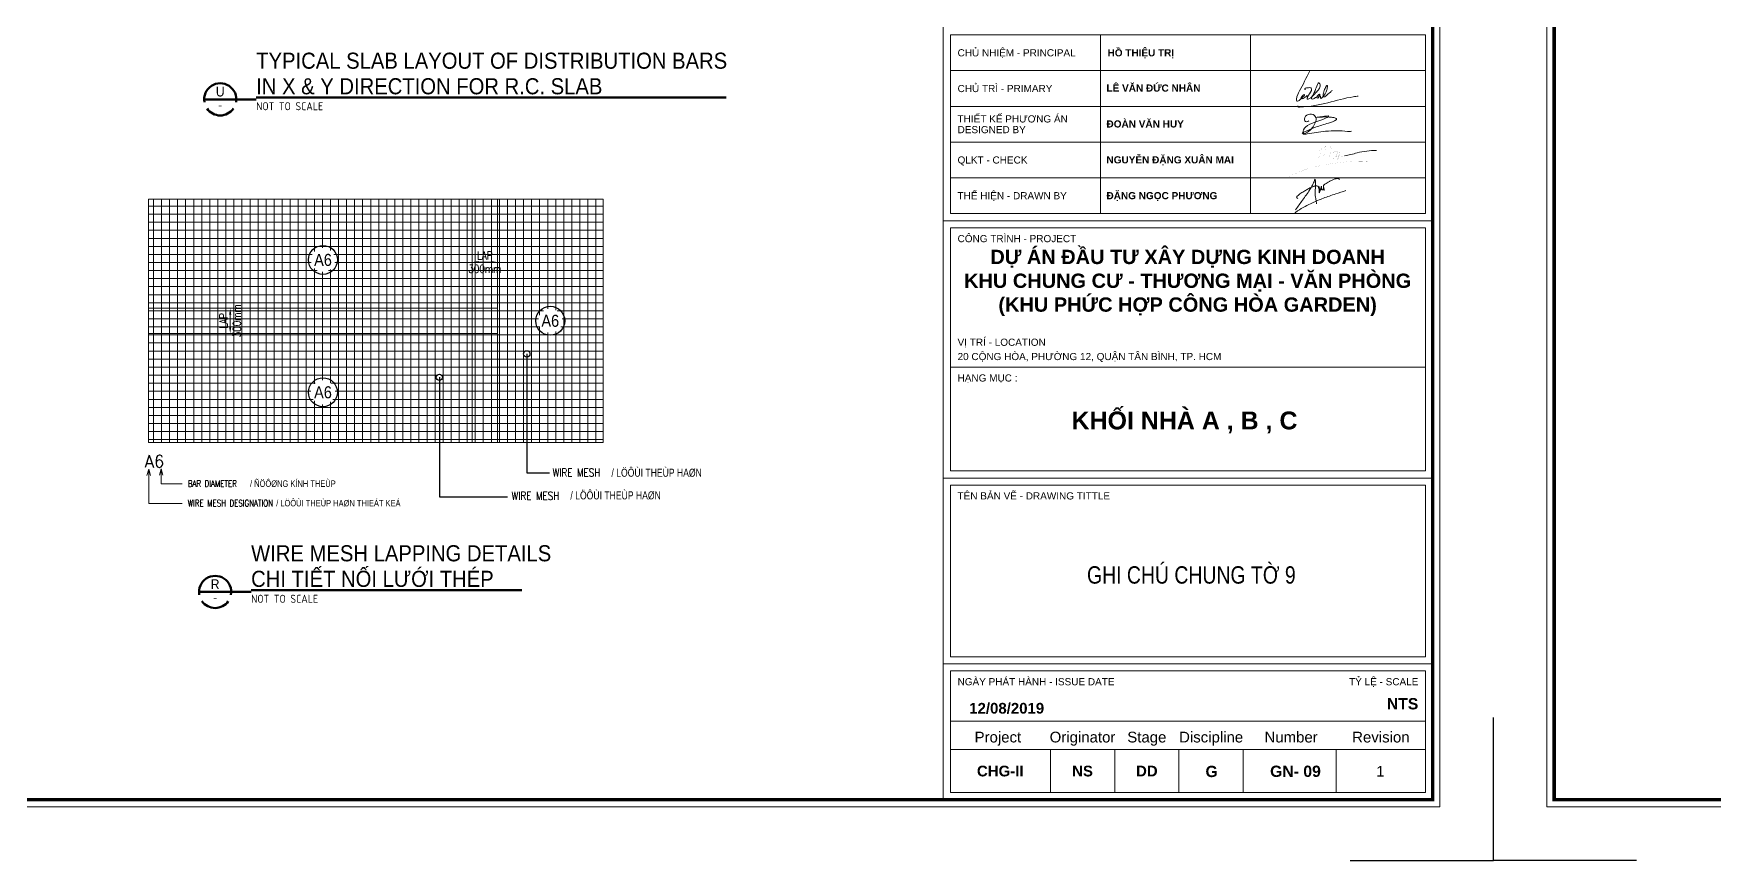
# Model space of a CAD drawing. Header units: millimetres. Extents: x -88960 to 836140, y 175458 to 320791.
# Drawn here: x 627075 to 674126, y 175458 to 198594 of the extents above; entities that cross this region are included whole.
import ezdxf
from ezdxf.enums import TextEntityAlignment as Align

# ---------------------------------------------------------------- set-up
doc = ezdxf.new("R2010")
doc.units = ezdxf.units.MM
doc.header["$LTSCALE"] = 1000
doc.layers.get('0').update_dxf_attribs({"linetype": 'CONTINUOUS'})
doc.layers.get('DEFPOINTS').update_dxf_attribs({"linetype": 'CONTINUOUS'})
for name, color, linetype, lineweight in [('Ap0102_dim', 145, 'CONTINUOUS', 25), ('Ap0104_leader', 145, 'CONTINUOUS', 25), ('Ap0202_T', 141, 'CONTINUOUS', 25), ('Ap0205_T', 253, 'CONTINUOUS', 50), ('Ap0310_PSS', 130, 'CONTINUOUS', 18), ('Ap0311_H', 8, 'CONTINUOUS', 15), ('Ap0314_Kh', 253, 'CONTINUOUS', 15), ('Ap0402_Reinf.S', 6, 'CONTINUOUS', 35), ('CHG_XX_Khung ten$0$TEXT', 7, 'CONTINUOUS', 15)]:
    doc.layers.add(name, color=color, linetype=linetype, lineweight=lineweight)
doc.styles.add('Ap_Vni-helve', font='VHELVEN_0.TTF', dxfattribs={"width": 0.8, "height": 1})
doc.styles.add('ARC8', font='simplex', dxfattribs={"width": 0.8})
doc.styles.add('Arial - Bold', font='arialbd.ttf', dxfattribs={"height": 2.5})
doc.styles.add('CHG_XX_Khung ten$0$A1 BORDER$0$ARIAL', font='arial.ttf')
doc.styles.add('CHG_XX_Khung ten$0$A1 BORDER$0$Arial - Bold', font='arialbd.ttf', dxfattribs={"height": 2.5})
doc.styles.add('CHG_XX_Khung ten$0$arial', font='arial.ttf')
doc.styles.add('CHG_XX_Khung ten$0$Arial - Bold', font='arialbd.ttf')
doc.styles.add('CHG_XX_Khung ten$0$title block pccc$0$ARIAL', font='arial.ttf')
doc.styles.add('CHG_XX_Khung ten$0$title block pccc$0$Arial - Bold', font='arialbd.ttf', dxfattribs={"height": 2.5})
doc.styles.add('romans', font='romans.shx', dxfattribs={"width": 0.8})
doc.styles.add('S-TEXT18', font='ISOCP.shx')
doc.styles.add('S-TEXT25', font='VN_VNI.shx', dxfattribs={"width": 0.85})
doc.styles.add('S-TEXT35', font='VHELVEN_0.TTF', dxfattribs={"width": 0.9})
doc.styles.add('S-TEXT50', font='VHELVEN_0.TTF', dxfattribs={"width": 0.9})
doc.styles.add('Text Chuan', font='1.shx', dxfattribs={"width": 0.8})
doc.dimstyles.new('TL 20', dxfattribs={"dimscale": 0, "dimtxt": 250, "dimasz": 200, "dimexe": 100, "dimexo": 200, "dimgap": 100, "dimtad": 1, "dimdec": 1, "dimlfac": 0.2, "dimdsep": 46, "dimtxsty": 'romans', "dimcen": 200, "dimdle": 100, "dimclrd": 256, "dimclre": 256, "dimclrt": 1, "dimaunit": 1, "dimadec": 0, "dimazin": 0, "dimtfac": 1, "dimtdec": 1, "dimtix": 1, "dimtmove": 2, "dimatfit": 3, "dimldrblk": 'OPEN30', "dimfxl": 1, "dimtolj": 1, "dimtzin": 0, "dimarcsym": 0})

# ---------------------------------------------------------------- blocks, each defined once
blk = doc.blocks.new('*D132')
at = {"layer": 'Ap0102_dim', "lineweight": -2, "transparency": 16777216}
for p, q in [((1011788, 304185), (1010457, 304185)), ((1010557, 303596), (1010557, 303985)), ((1011788, 303396), (1010457, 303396))]:
    blk.add_line(p, q, dxfattribs=at)
at = {"layer": 'Ap0102_dim', "transparency": 16777216}
for points in [[(1010524, 303985), (1010590, 303985), (1010557, 304185)], [(1010524, 303596), (1010590, 303596), (1010557, 303396)]]:
    blk.add_solid(points, dxfattribs=at)
at = {"layer": 'DEFPOINTS', "color": 0, "transparency": 16777216}
for p in [(1010557, 304185), (1011988, 304185), (1011988, 303396)]:
    blk.add_point(p, dxfattribs=at)
at = {"layer": 'Ap0102_dim', "color": 7, "transparency": 16777216, "insert": (1010557, 303790), "char_height": 250, "attachment_point": 5, "rotation": 90, "style": 'romans'}
blk.add_mtext('\\A1;LAP\\P300mm', dxfattribs=at)
blk = doc.blocks.new('_Open30')
at = {"color": 0, "linetype": 'ByBlock', "lineweight": -2}
for p, q in [((-1, 0.27), (0, 0)), ((0, 0), (-1, -0.27)), ((0, 0), (-1, 0))]:
    blk.add_line(p, q, dxfattribs=at)
blk = doc.blocks.new('*D133')
at = {"layer": 'Ap0102_dim', "lineweight": -2, "transparency": 16777216}
for p, q in [((1018080, 306305), (1018080, 305512)), ((1018663, 305612), (1018280, 305612)), ((1018863, 305812), (1018863, 305712))]:
    blk.add_line(p, q, dxfattribs=at)
at = {"layer": 'Ap0102_dim', "transparency": 16777216}
for points in [[(1018280, 305646), (1018280, 305579), (1018080, 305612)], [(1018663, 305646), (1018663, 305579), (1018863, 305612)]]:
    blk.add_solid(points, dxfattribs=at)
at = {"layer": 'DEFPOINTS', "color": 0, "transparency": 16777216}
for p in [(1018080, 306505), (1018080, 305612), (1018863, 305612)]:
    blk.add_point(p, dxfattribs=at)
at = {"layer": 'Ap0102_dim', "color": 7, "transparency": 16777216, "insert": (1018471, 305612), "char_height": 250, "attachment_point": 5, "style": 'romans'}
blk.add_mtext('\\A1;LAP\\P300mm', dxfattribs=at)
blk = doc.blocks.new('BEAM_CODE')
at = {"layer": 'Ap0202_T'}
blk.add_circle((0, 0), 3, dxfattribs=at)
at = {"layer": 'Ap0202_T', "style": 'S-TEXT35', "width": 0.9}
blk.add_attdef('BC', text='', height=2.5, dxfattribs=at).set_placement((0, 0), align=Align.MIDDLE_CENTER)
blk = doc.blocks.new('*U40')
at = {"color": 0}
blk.add_line((-5, 0), (11.18, 0), dxfattribs=at)
for start_param, end_param in [(6.107277, 9.600681), (10.037379, 11.953764)]:
    blk.add_ellipse((0, 0), major_axis=(5, 0), ratio=1, start_param=start_param, end_param=end_param, dxfattribs=at)
at = {"layer": 'Ap0202_T', "style": 'S-TEXT35', "width": 0.9}
blk.add_attdef('TAG_AN', text='', height=3, dxfattribs=at).set_placement((0, 0), align=Align.BOTTOM_CENTER)
at = {"layer": 'Ap0202_T', "style": 'S-TEXT18'}
blk.add_attdef('C/REF', text='', height=2, dxfattribs=at).set_placement((0, -0.88), align=Align.TOP_CENTER)
blk.add_attdef('SSCALE', text='', height=2.5, dxfattribs=at).set_placement((11.18, -0.88), align=Align.TOP_LEFT)
at = {"layer": 'Ap0205_T', "style": 'S-TEXT50', "width": 0.9}
for tag, p in [('TITLE_ABOVE', (11.18, 9.51)), ('TITLE_BELOW', (11.18, 1.57))]:
    blk.add_attdef(tag, p, '', height=5, dxfattribs=at)
blk = doc.blocks.new('sfdsfdg')
at = {"layer": 'Ap0205_T', "xscale": 100, "yscale": 100, "zscale": 100}
blk.add_blockref('*U40', (-1813.4, -16666.3), dxfattribs=at).add_auto_attribs({'TITLE_ABOVE': 'TYPICAL SLAB LAYOUT OF DISTRIBUTION BARS ', 'TITLE_BELOW': '%%UIN X & Y DIRECTION FOR R.C. SLAB                      ', 'SSCALE': 'NOT TO SCALE', 'C/REF': '-', 'TAG_AN': 'U'})
blk = doc.blocks.new('TENBANVE100')
at = {"layer": 'Ap0314_Kh', "style": 'Ap_Vni-helve', "width": 0.8}
blk.add_attdef('TIENGANH100', text='', height=540, dxfattribs=at).set_placement((0, 507), align=Align.CENTER)
at = {"layer": 'Ap0314_Kh', "color": 243, "style": 'Ap_Vni-helve', "width": 0.8}
blk.add_attdef('TIENGVIET100', text='', height=540, dxfattribs=at).set_placement((0, -507), align=Align.CENTER)
blk = doc.blocks.new('CHG_XX_Khung ten')
for p, q in [((687, 577), (687, 17)), ((687, 179), (824, 179)), ((687, 107), (824, 107)), ((687, 55), (824, 55))]:
    blk.add_line(p, q)
at = {"color": 9, "linetype": 'Continuous'}
for p, q in [((731, 231), (731, 181)), ((773, 231), (773, 181))]:
    blk.add_line(p, q, dxfattribs=at)
at = {"linetype": 'Continuous'}
for p, q in [((689, 39), (822, 39)), ((716.98, 31), (716.98, 19)), ((734.98, 31), (734.98, 19)), ((752.98, 31), (752.98, 19)), ((770.98, 31), (770.98, 19)), ((797, 31), (797, 19))]:
    blk.add_line(p, q, dxfattribs=at)
blk.add_lwpolyline([(15, 579), (826, 579), (826, 15), (15, 15)], close=True)
at = {"color": 4, "linetype": 'Continuous', "const_width": 1}
blk.add_lwpolyline([(17, 577), (824, 577), (824, 17), (17, 17)], close=True, dxfattribs=at)
at = {"color": 9, "linetype": 'Continuous'}
for points in [[(822, 221), (689, 221), (689, 231), (822, 231)], [(822, 211), (689, 211), (689, 221), (822, 221)], [(822, 201), (689, 201), (689, 211), (822, 211)], [(822, 191), (689, 191), (689, 201), (822, 201)], [(822, 181), (689, 181), (689, 191), (822, 191)]]:
    blk.add_lwpolyline(points, close=True, dxfattribs=at)
blk.add_lwpolyline([(822, 211), (689, 211), (822, 211)], dxfattribs=at)
at = {"linetype": 'Continuous'}
for points in [[(689, 177), (822, 177), (822, 138), (689, 138)], [(689, 109), (822, 109), (822, 138), (689, 138)], [(689, 105), (822, 105), (822, 57), (689, 57)], [(689, 53), (822, 53), (822, 31), (689, 31)], [(822, 19), (689, 19), (689, 31), (822, 31)]]:
    blk.add_lwpolyline(points, close=True, dxfattribs=at)
at = {"color": 1}
for points in [[(785.63, 182.08), (787.56, 184.76), (789.61, 187.7), (790.35, 188.98), (790.79, 189.92), (791.06, 190.59), (791.21, 189.09), (791.18, 188.31), (791.14, 187.75), (791.09, 186.47), (791.21, 185.58), (791.42, 184.31), (791.51, 183.99), (791.51, 183.74)], [(786.29, 185.19), (785.86, 185.61), (786.06, 185.86), (787.11, 186.7), (788.17, 187.35), (789.1, 187.9), (790.12, 188.41), (790.69, 188.61), (791.04, 188.74), (791.47, 188.79), (791.73, 188.72), (791.92, 188.61), (792.08, 188.33), (792.16, 188.06), (792.21, 187.84), (792.21, 187.27), (792.2, 187.05), (792.23, 186.85), (792.39, 187.1), (792.48, 187.84), (792.46, 188.12), (792.44, 188.61), (792.46, 188.03), (792.53, 187.67), (792.73, 187.74), (792.86, 187.87), (792.9, 188.09), (792.9, 188.28), (792.87, 188.7), (792.91, 188.19), (792.93, 187.79), (792.94, 187.69), (793.11, 187.61), (793.31, 187.73), (793.45, 187.93), (793.48, 188.22), (793.48, 188.64), (793.48, 189.05), (793.48, 188.49), (793.56, 187.84), (793.63, 187.45), (793.48, 188.6), (793.51, 188.92), (794.2, 189.45), (794.72, 189.76), (795.44, 190.17), (796.2, 190.5), (796.65, 190.69), (797.26, 190.79), (797.77, 190.74), (797.95, 190.55)], [(785.43, 181.21), (786.17, 181.73), (788.31, 183), (790.34, 184), (791.77, 184.64), (795.08, 185.91), (796.87, 186.5), (799.7, 187.42)]]:
    blk.add_spline(points, degree=3, dxfattribs=at)
at = {"layer": 'CHG_XX_Khung ten$0$TEXT', "color": 1}
blk.add_lwpolyline([(801.29, 204.04, -0.124137), (800.16, 204.02, 0.028888), (797.25, 204.19, 0.026156), (793.98, 204.04, 0.007061), (788.86, 203.28, -0.091769), (787.85, 203.27, -0.25841), (787.51, 203.62, -0.039719), (788.28, 204, -0.004242), (791.23, 205.18, -0.019244), (794.8, 206.31, 0.094204), (797.02, 207.28, 0.504882), (796.98, 207.63, 0.07616), (796.3, 207.87, 0.041135), (794.97, 208.03, 0.034641), (791.34, 207.9, 0.01407), (792.8, 208.12, 0.003668), (794.71, 208.36, -0.800617), (794.79, 208.18, -0.093248), (793.21, 207.32, 0.020479), (791.05, 206.59, 0.096842), (788.38, 205.18, 0.259163), (787.77, 203.63, 0.564182), (788.17, 203.39, 0.087383), (789.69, 204.36, 0.156422), (791.35, 207.23, 0.228987), (790.91, 208.45, 0.272068), (789.19, 208.76, 0.293527), (788.08, 207.43, 0.171419), (788.25, 206.94, 0.281707), (788.69, 206.7, 0.217513), (789.34, 206.92)], format="xyb", dxfattribs=at)
at = {"layer": 'CHG_XX_Khung ten$0$TEXT', "color": 1, "const_width": 0.0121}
for points in [[(791.6, 198.34, 0.143835), (794.1, 199.89, -0.075685), (793.5, 197.02, -0.172299), (794.95, 199.92, -0.299798), (795.6, 198.96, -0.170508), (795.36, 197.75, 0.168316), (795.11, 197.03)], [(791.95, 196.04, -0.054469), (792.33, 197.1, 0.103257), (792.78, 199.38)], [(797.47, 197.92, 0.401177), (797.3, 198.32, 0.483935), (795.9, 197.43, 0.196997), (796.02, 196.61, 0.296639), (796.38, 196.53, 0.183057), (797.12, 197.39)], [(797.48, 198.09, 0.142769), (797.07, 197.1, 0.220826), (797.29, 196.56, 0.106687), (798.07, 198.16, 0.181562), (797.64, 197.4, -0.039872), (797.25, 196.09, -0.060225), (798.09, 197.69, 0.017174), (797.52, 196.45, -0.149286), (799.3, 197.16)], [(806.31, 195.73, -0.026807), (805.12, 195.66, 0.027369), (800.25, 195.52, 0.022423), (795.26, 194.89, 0.038275), (791.04, 194.04, 0.053272), (785.95, 192.37, 0.118692), (783.44, 190.96)]]:
    blk.add_lwpolyline(points, format="xyb", dxfattribs=at)
at = {"layer": 'CHG_XX_Khung ten$0$TEXT', "color": 1}
for centre, radius, start, end in [((793.37, 230.45), 33.81, 280.1185, 286.3373), ((808.51, 174.85), 23.83, 90.5448, 103.6788)]:
    blk.add_arc(centre, radius, start, end, dxfattribs=at)
for points in [[(789.62, 220.97), (786.72, 215.31), (785.87, 213.03), (785.94, 212.46), (786.42, 212.53), (787.18, 213.24), (787.77, 213.73), (788.12, 214.16), (788.07, 214.29), (787.94, 214.27), (787.28, 213.56), (787.2, 213.33), (787.26, 213.21), (787.44, 213.16), (787.7, 213.23), (788.87, 214.02)], [(788.4, 215.73), (788.18, 215.82), (788.21, 216), (788.32, 216.07), (788.7, 216.16), (789.23, 216.24), (789.76, 216.24), (790.01, 216.08), (790.1, 215.79), (790.05, 215.41), (788.96, 213.65), (788.88, 213.4), (788.88, 213.13), (789, 213.02), (789.17, 213.01), (789.51, 213.17), (790.77, 214.27), (791.67, 215.27), (792.3, 216.07), (792.5, 216.66), (792.49, 217.11), (792.33, 217.45), (792.13, 217.58), (791.94, 217.52), (791.73, 217.16), (790.12, 213.5), (790.04, 213.21), (790.14, 213.12), (791.53, 213.7), (792.32, 214.06), (792.42, 214.24), (792.36, 214.39), (792.17, 214.35), (791.86, 214.12), (791.68, 213.82), (791.57, 213.47), (791.67, 213.35), (791.96, 213.42), (792.51, 213.89), (792.61, 213.78), (792.55, 213.52), (792.61, 213.3), (792.77, 213.25), (793.05, 213.46), (794.1, 214.86), (794.42, 215.85), (794.57, 216.45), (794.53, 216.83), (794.42, 216.89), (794.27, 216.8), (794.14, 216.57), (793.62, 215.47), (793.41, 214.74), (793.36, 214.18), (793.41, 213.82), (793.56, 213.67), (793.77, 213.71), (794.19, 213.99), (795.35, 214.98), (795.89, 215.51)], [(786.22, 211.12), (786.28, 210.87), (786.71, 210.78), (801.78, 213.69), (803.18, 213.88)]]:
    blk.add_spline(points, degree=3, dxfattribs=at)
at = {"layer": 'DEFPOINTS', "color": 1, "ltscale": 2}
for points in [[(40.06, 0), (0, 0), (0, 40)], [(800.94, 0), (841, 0), (841, 40)]]:
    blk.add_lwpolyline(points, dxfattribs=at)
for s, height, style, p in [('CHỦ NHIỆM - PRINCIPAL', 2, 'CHG_XX_Khung ten$0$title block pccc$0$ARIAL', (691, 226)), ('HỒ THIỆU TRỊ', 2, 'CHG_XX_Khung ten$0$title block pccc$0$Arial - Bold', (733, 226)), ('CHỦ TRÌ - PRIMARY', 2, 'CHG_XX_Khung ten$0$title block pccc$0$ARIAL', (691, 216)), ('LÊ VĂN ĐỨC NHÂN', 2.0073, 'CHG_XX_Khung ten$0$Arial - Bold', (732.68, 216.13)), ('THIẾT KẾ PHƯƠNG ÁN', 2, 'CHG_XX_Khung ten$0$title block pccc$0$ARIAL', (691, 207.5)), ('ĐOÀN VĂN HUY', 2.0073, 'CHG_XX_Khung ten$0$Arial - Bold', (732.68, 206.09)), ('DESIGNED BY', 2, 'CHG_XX_Khung ten$0$title block pccc$0$ARIAL', (691, 204.5)), ('NGUYỄN ĐẶNG XUÂN MAI', 2.0073, 'CHG_XX_Khung ten$0$Arial - Bold', (732.68, 196.05)), ('QLKT - CHECK', 2, 'CHG_XX_Khung ten$0$title block pccc$0$ARIAL', (691, 196)), ('THỂ HIỆN - DRAWN BY', 2, 'CHG_XX_Khung ten$0$title block pccc$0$ARIAL', (691, 186)), ('ĐẶNG NGỌC PHƯƠNG', 2.0073, 'CHG_XX_Khung ten$0$Arial - Bold', (732.68, 186.02)), ('CÔNG TRÌNH - PROJECT', 2, 'CHG_XX_Khung ten$0$A1 BORDER$0$ARIAL', (691, 174)), ('VỊ TRÍ - LOCATION', 2, 'CHG_XX_Khung ten$0$A1 BORDER$0$ARIAL', (691, 145)), ('20 CỘNG HÒA, PHƯỜNG 12, QUẬN TÂN BÌNH, TP. HCM', 2, 'CHG_XX_Khung ten$0$A1 BORDER$0$ARIAL', (691, 141)), ('HẠNG MỤC :', 2, 'CHG_XX_Khung ten$0$A1 BORDER$0$ARIAL', (691, 135)), ('TÊN BẢN VẼ - DRAWING TITTLE', 2, 'CHG_XX_Khung ten$0$A1 BORDER$0$ARIAL', (691, 102)), ('NGÀY PHÁT HÀNH - ISSUE DATE', 2, 'CHG_XX_Khung ten$0$A1 BORDER$0$ARIAL', (691, 50))]:
    blk.add_text(s, height=height, dxfattribs=dict(style=style)).set_placement(p, align=Align.MIDDLE_LEFT)
at = {"style": 'CHG_XX_Khung ten$0$A1 BORDER$0$ARIAL'}
blk.add_text('TỶ LỆ - SCALE', height=2, dxfattribs=at).set_placement((820, 50), align=Align.MIDDLE_RIGHT)
for s, style, p in [('12/08/2019', 'CHG_XX_Khung ten$0$A1 BORDER$0$Arial - Bold', (704.75, 42.57)), ('Project', 'CHG_XX_Khung ten$0$A1 BORDER$0$ARIAL', (702.28, 34.5)), ('Originator', 'CHG_XX_Khung ten$0$A1 BORDER$0$ARIAL', (725.98, 34.5)), ('Stage', 'CHG_XX_Khung ten$0$A1 BORDER$0$ARIAL', (743.98, 34.5)), ('Discipline', 'CHG_XX_Khung ten$0$A1 BORDER$0$ARIAL', (761.98, 34.5)), ('Number', 'CHG_XX_Khung ten$0$A1 BORDER$0$ARIAL', (784.37, 34.5)), ('Revision', 'CHG_XX_Khung ten$0$A1 BORDER$0$ARIAL', (809.5, 34.5)), ('CHG-II', 'CHG_XX_Khung ten$0$A1 BORDER$0$Arial - Bold', (702.94, 25)), ('NS', 'CHG_XX_Khung ten$0$A1 BORDER$0$Arial - Bold', (725.98, 25)), ('DD', 'CHG_XX_Khung ten$0$A1 BORDER$0$Arial - Bold', (743.98, 25)), ('1', 'CHG_XX_Khung ten$0$arial', (809.36, 24.93))]:
    blk.add_text(s, height=3, dxfattribs=dict(style=style)).set_placement(p, align=Align.MIDDLE_CENTER)
at = {"attachment_point": 2, "style": 'CHG_XX_Khung ten$0$A1 BORDER$0$Arial - Bold'}
for s, insert, char_height, width in [('DỰ ÁN ĐẦU TƯ XÂY DỰNG KINH DOANH\\PKHU CHUNG CƯ - THƯƠNG MẠI - VĂN PHÒNG\\P(KHU PHỨC HỢP CÔNG HÒA GARDEN)', (755.4, 170.88), 4, 159.8745), ('KHỐI NHÀ A , B , C', (754.52, 125.61), 5, 104.1229)]:
    blk.add_mtext(s, dxfattribs=dict(at, insert=insert, char_height=char_height, width=width))
blk = doc.blocks.new('RRRRRRRRRR')
at = {"layer": 'Ap0311_H'}
h = blk.add_hatch(dxfattribs=at)
h.set_pattern_fill('NET', color=256, scale=2000, style=0)
h.set_pattern_definition([(0, (-34472.07, -16670.32), (0, 250), []), (90, (-34472.07, -16670.32), (-250, 2e-14), [])])
h.paths.add_polyline_path([(10061, 4175.68), (10061, 7562.5), (0, 7562.5), (0, 4175.68)])
h.paths.add_polyline_path([(5046.87, 5671.87, -1), (5796.87, 5671.87, -1)], flags=16)
h.paths.add_polyline_path([(10061, 3386.82), (10061, 4175.68), (0, 4175.68), (0, 3386.82)])
h.paths.add_polyline_path([(0, 3386.82), (0, 0), (9037.45, 0), (9037.45, 1923.42, -0.41421356), (8937.45, 2023.42, -1), (9137.45, 2023.42, -0.41421356), (9037.45, 1923.42), (9037.45, 0), (10061, 0), (10061, 3386.82)])
h.paths.add_polyline_path([(5796.87, 1559.12, -1), (5046.87, 1559.12, -1)], flags=16)
h.paths.add_polyline_path([(10061, 4175.68), (10843.75, 4175.68), (10843.75, 7562.5), (10061, 7562.5)])
h.paths.add_polyline_path([(10061, 3386.82), (10843.75, 3386.82), (10843.75, 4175.68), (10061, 4175.68)])
h.paths.add_polyline_path([(10843.75, 3386.82), (10061, 3386.82), (10061, 0), (10843.75, 0)])
h.paths.add_polyline_path([(11853.72, 2751.55, -0.41421356), (11753.72, 2651.55), (11753.72, 0), (14125, 0), (14125, 7562.5), (10843.75, 7562.5), (10843.75, 0), (11753.72, 0), (11753.72, 2651.55, -0.41421356), (11653.72, 2751.55, -1)])
h.paths.add_polyline_path([(12109.37, 3781.25, -1), (12859.37, 3781.25, -1)], flags=16)
h.paths.add_polyline_path([(2142.36, 3180.65), (2142.36, 4381.85), (2934.03, 4381.85), (2934.03, 3180.65)], flags=9)
h.paths.add_polyline_path([(9851.78, 5999.09), (11052.97, 5999.09), (11052.97, 5207.42), (9851.78, 5207.42)], flags=9)
h.paths.add_polyline_path([(5038.84, 5390.62), (5804.91, 5390.62), (5804.91, 5953.12), (5038.84, 5953.12)], flags=24)
h.paths.add_polyline_path([(5038.84, 1277.87), (5804.91, 1277.87), (5804.91, 1840.37), (5038.84, 1840.37)], flags=24)
h.paths.add_polyline_path([(12101.34, 3500), (12867.41, 3500), (12867.41, 4062.5), (12101.34, 4062.5)], flags=24)
at = {"layer": 'Ap0104_leader'}
for p, q in [((11753.72, 2751.55), (11753.72, -943.35)), ((9037.45, 2033.68), (9037.45, -1690.47)), ((11753.72, -943.35), (12461.83, -943.35)), ((9037.45, -1690.47), (11158.41, -1690.47))]:
    blk.add_line(p, q, dxfattribs=at)
for centre in [(11753.72, 2751.55), (9037.45, 2023.42)]:
    blk.add_circle(centre, 100, dxfattribs=at)
at = {"layer": 'Ap0310_PSS'}
for p, q in [((10061, 7562.5), (10061, 0)), ((10843.75, 7562.5), (10843.75, 0)), ((0, 4175.68), (10843.75, 4175.68)), ((0, 3386.82), (10843.75, 3386.82))]:
    blk.add_line(p, q, dxfattribs=at)
at = {"layer": 'Ap0310_PSS', "flags": 128}
blk.add_lwpolyline([(14125, 0), (0, 0), (0, 7562.5), (14125, 7562.5)], close=True, dxfattribs=at)
at = {"layer": 'Ap0104_leader'}
ref = blk.add_blockref('BEAM_CODE', (5421.87, 5671.87), dxfattribs=dict(at, xscale=150, yscale=150, zscale=150))
ref.add_attrib('BC', 'A6', dxfattribs={"layer": 'Ap0202_T', "height": 375, "style": 'S-TEXT25', "width": 0.9}).set_placement((5421.87, 5671.87), align=Align.MIDDLE_CENTER)
ref = blk.add_blockref('BEAM_CODE', (12484.37, 3781.25), dxfattribs=dict(at, xscale=150, yscale=150, zscale=150))
ref.add_attrib('BC', 'A6', dxfattribs={"layer": 'Ap0202_T', "height": 375, "style": 'S-TEXT25', "width": 0.9}).set_placement((12484.37, 3781.25), align=Align.MIDDLE_CENTER)
ref = blk.add_blockref('BEAM_CODE', (5421.87, 1559.12), dxfattribs=dict(at, xscale=150, yscale=150, zscale=150))
ref.add_attrib('BC', 'A6', dxfattribs={"layer": 'Ap0202_T', "height": 375, "style": 'S-TEXT25', "width": 0.9}).set_placement((5421.87, 1559.12), align=Align.MIDDLE_CENTER)
at = {"layer": 'Ap0205_T', "xscale": 100, "yscale": 100, "zscale": 100}
blk.add_blockref('*U40', (2070.96, -4641.93), dxfattribs=at).add_auto_attribs({'TITLE_ABOVE': 'WIRE MESH LAPPING DETAILS', 'TITLE_BELOW': '%%UCHI TIEÁT NOÁI LÖÔÙI THEÙP     ', 'SSCALE': 'NOT TO SCALE', 'C/REF': '-', 'TAG_AN': 'R'})
at = {"layer": 'Ap0202_T', "style": 'ARC8'}
blk.add_text('A6', height=375, dxfattribs=at).set_placement((-119.94, -772.6))
at = {"layer": 'Ap0202_T', "style": 'ARC8', "width": 0.8}
for s, height, p in [('WIRE MESH', 250, (12558.22, -1060.41)), ('BAR DIAMETER', 200, (1221.49, -1375.26)), ('WIRE MESH', 250, (11283.99, -1781.09)), ('WIRE MESH DESIGNATION', 200, (1221.49, -1984.01))]:
    blk.add_text(s, height=height, dxfattribs=at).set_placement(p)
at = {"layer": 'Ap0202_T', "style": 'Text Chuan', "width": 0.8}
for s, height, p in [('/ LÖÔÙI THEÙP HAØN', 250, (17194.11, -938.58)), ('/ ÑÖÔØNG KÍNH THEÙP', 200, (5817.03, -1277.26)), ('/ LÖÔÙI THEÙP HAØN', 250, (15918.84, -1642.3)), ('/ LÖÔÙI THEÙP HAØN THIEÁT KEÁ', 200, (7831.76, -1884.79))]:
    blk.add_text(s, height=height, dxfattribs=at).set_placement(p, align=Align.MIDDLE_RIGHT)
at = {"layer": 'Ap0102_dim'}
dim = blk.add_linear_dim(base=(10061, 5603.26), p1=(10843.75, 5603.26), p2=(10061, 6495.59), text='LAP\\P300mm', dimstyle='TL 20', override={"dimscale": 1}, dxfattribs=at)
dim.commit()
dim.dimension.update_dxf_attribs({"geometry": '*D133', "text_midpoint": (10452.37, 5603.26), "dimtype": 128, "insert": (-1008018.81, -300009.22)})
dim = blk.add_linear_dim(base=(2538.19, 4175.68), p1=(3969.55, 3386.82), p2=(3969.55, 4175.68), angle=90, text='LAP\\P300mm', dimstyle='TL 20', override={"dimscale": 1}, dxfattribs=at)
dim.commit()
dim.dimension.update_dxf_attribs({"geometry": '*D132', "text_midpoint": (2538.19, 3781.25), "dimtype": 128, "insert": (-1008018.81, -300009.22)})
at = {"layer": 'Ap0104_leader'}
for points in [[(6.98, -829.12), (6.98, -1893.38), (1048.54, -1893.38)], [(391.43, -813.9), (391.43, -1284.64), (1048.54, -1284.64)]]:
    blk.add_leader(points, dimstyle='TL 20', override={"dimscale": 1}, dxfattribs=at)

msp = doc.modelspace()

# ---------------------------------------------------------------- block references
at = {"layer": 'Ap0310_PSS', "xscale": 0.9009, "yscale": 0.9009, "zscale": 0.9009}
msp.add_blockref('RRRRRRRRRR', (630291.18226, 187152.00755), dxfattribs=at)
at = {"layer": 'Ap0402_Reinf.S', "xscale": 0.9009, "yscale": 0.9009, "zscale": 0.9009}
msp.add_blockref('sfdsfdg', (633932.87508, 211769.38801), dxfattribs=at)
at = {"layer": 'Ap0402_Reinf.S'}
ref = msp.add_blockref('TENBANVE100', (659484.56576, 183659.65809), dxfattribs=dict(at, xscale=0.9009, yscale=0.9009, zscale=0.9009))
ref.add_attrib('TIENGVIET100', 'GHI CHUÙ CHUNG TÔØ 9', dxfattribs={"layer": 'Ap0314_Kh', "color": 243, "height": 486.486, "style": 'Ap_Vni-helve', "width": 0.8}).set_placement((659484.56576, 183202.64402), align=Align.CENTER)

# ---------------------------------------------------------------- texts
at = {"color": 1, "style": 'Arial - Bold'}
for s, p in [('NTS', (665397.56779, 179841.25704)), ('G', (660051.74202, 177946.46612)), ('GN- 09', (662399.12689, 177951.61414))]:
    msp.add_text(s, height=315.315, dxfattribs=at).set_placement(p, align=Align.MIDDLE_CENTER)

# ---------------------------------------------------------------- next in the draw order: block references
at = {"layer": 'Ap0314_Kh', "xscale": 100, "yscale": 100, "zscale": 100}
msp.add_blockref('CHG_XX_Khung ten', (583840.40192, 175457.91904), dxfattribs=at)

# ---------------------------------------------------------------- next in the draw order: block references
msp.add_blockref('CHG_XX_Khung ten', (667940.40192, 175457.91904), dxfattribs=at)

doc.saveas('drawing.dxf')
